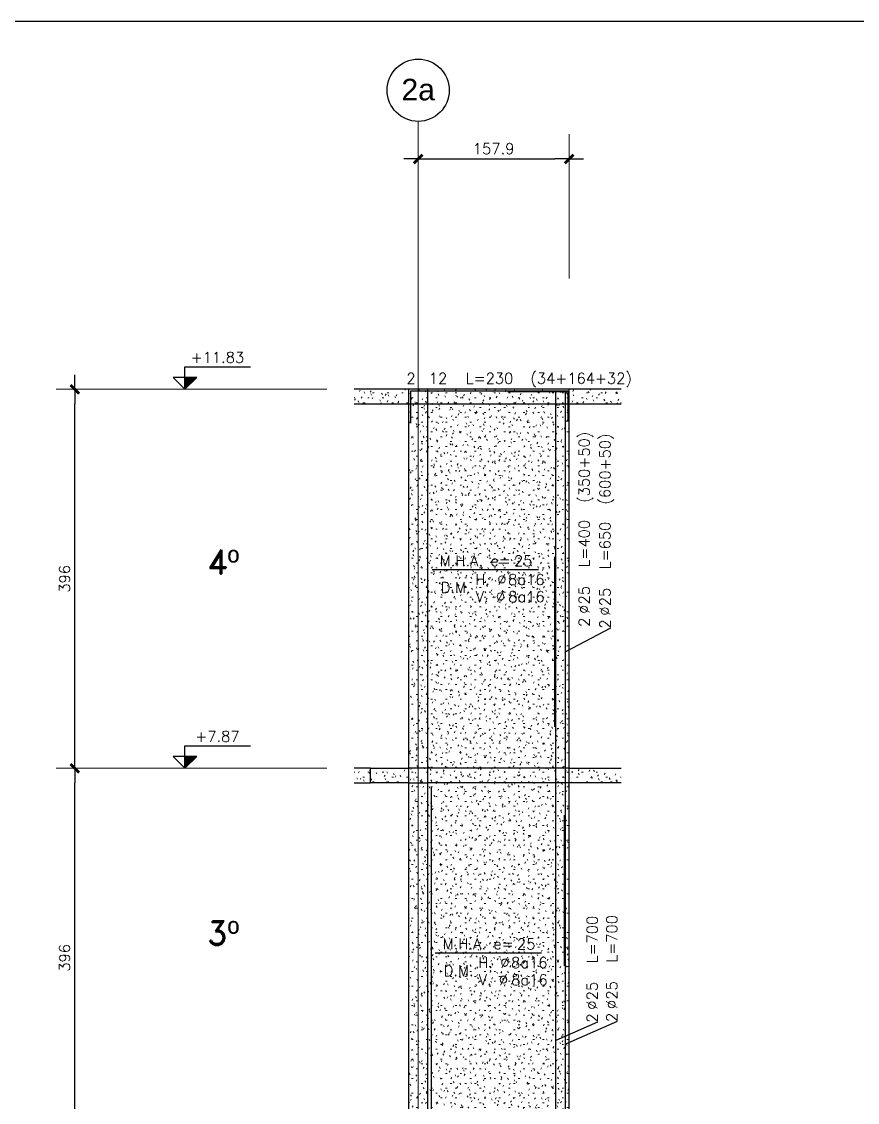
# Model space of a CAD drawing. Extents: x -58 to 5689, y 66 to 4123.
# Drawn here: x 1445 to 2319, y 2994 to 4123 of the extents above; entities that cross this region are included whole.
import ezdxf
from ezdxf.enums import TextEntityAlignment as Align

# ---------------------------------------------------------------- set-up
doc = ezdxf.new("R2010")
doc.units = 0
doc.header["$LTSCALE"] = 30
doc.header["$MEASUREMENT"] = 0
doc.linetypes.add('EJEEa$0$RLE-PROYECCION', pattern=[0.71438, 0.47625, -0.23813])
doc.layers.get('0').update_dxf_attribs({"linetype": 'CONTINUOUS'})
doc.layers.add('EJEEa$0$RLA-ACHURADO', color=30, linetype='EJEEa$0$RLE-PROYECCION', lineweight=15, transparency=0.7)
for name, color, linetype, lineweight in [('EJEEa$0$RLA-CONTORNO', 30, 'CONTINUOUS', 25), ('EJEEa$0$RLA-EJE', 3, 'CONTINUOUS', 25), ('EJEEa$0$RLA-EJES', 1, 'CONTINUOUS', 9), ('EJEEa$0$RLA-NIVEL-1', 1, 'CONTINUOUS', 9)]:
    doc.layers.add(name, color=color, linetype=linetype, lineweight=lineweight)
for name, color, linetype in [('EJEEa$0$RLA-FE', 7, 'CONTINUOUS'), ('EJEEa$0$RLA-TEXTOS2', 6, 'CONTINUOUS'), ('EJEEa$0$TEXTOS-FE', 9, 'CONTINUOUS'), ('EJEEa$0$TEXTOS1', 9, 'CONTINUOUS'), ('RLA-FORMATO', 7, 'CONTINUOUS')]:
    doc.layers.add(name, color=color, linetype=linetype)
doc.styles.add('EJEEa$0$Arial_1', font='arial.ttf', dxfattribs={"height": 22.5})
doc.styles.add('EJEEa$0$RomanD', font='romand__.ttf', dxfattribs={"height": 32.5})
doc.styles.add('EJEEa$0$ROMANS', font='romans.shx', dxfattribs={"height": 11.25})
doc.dimstyles.new('EJEEa$0$ING50', dxfattribs={"dimscale": 50, "dimtxt": 0.27, "dimasz": 0.3, "dimexe": 0, "dimexo": 0, "dimgap": 0.1, "dimtad": 1, "dimdec": 1, "dimzin": 12, "dimdsep": 46, "dimtxsty": 'EJEEa$0$ROMANS', "dimblk": 'EJEEa$0$TICK1', "dimblk1": 'EJEEa$0$TICK1', "dimblk2": 'EJEEa$0$TICK1', "dimcen": 0.09, "dimclrd": 2, "dimclre": 1, "dimclrt": 3, "dimadec": 0, "dimazin": 0, "dimtfac": 1, "dimtdec": 0, "dimtix": 1, "dimtmove": 2, "dimatfit": 3, "dimldrblk": 'EJEEa$0$TICK1', "dimfxl": 0, "dimfxlon": 1, "dimtolj": 1, "dimtzin": 0, "dimarcsym": 0})
pattern_1 = [(0, (-900.539, -323.827), (20.32, 5.08), [1.676, -13.564, 1.676, -13.564, -81.28]), (0, (-900.539, -323.827), (20.32, 5.08), [-30.48, 1.676, -28.804, 1.676, -13.564, -35.56]), (0, (-900.539, -323.827), (20.32, 5.08), [-76.2, 1.676, -8.484, 1.676, -23.724]), (120, (-892.919, -321.287), (-14.559409, 15.057636), [1.676, -13.564, 1.676, -13.564, -81.28]), (120, (-892.919, -321.287), (-14.559409, 15.057636), [-30.48, 1.676, -28.804, 1.676, -13.564, -35.56]), (120, (-892.919, -321.287), (-14.559409, 15.057636), [-76.2, 1.676, -8.484, 1.676, -23.724]), (240, (-890.379, -311.127), (-5.760591, -20.137636), [1.676, -13.564, 1.676, -13.564, -81.28]), (240, (-890.379, -311.127), (-5.760591, -20.137636), [-30.48, 1.676, -28.804, 1.676, -13.564, -35.56]), (240, (-890.379, -311.127), (-5.760591, -20.137636), [-76.2, 1.676, -8.484, 1.676, -23.724])]

# ---------------------------------------------------------------- blocks, each defined once
blk = doc.blocks.new('EJEEa$0$Grid - RLE-EJE-192293-EJE Ea')
at = {"layer": 'EJEEa$0$RLA-EJE'}
blk.add_circle((-974.3, 1495.5), 32.5, dxfattribs=at)
blk = doc.blocks.new('EJEEa$0$TICK1')
at = {"color": 2}
for points in [[(0, 0), (-1, 0)], [(0, 0), (1, 0)]]:
    blk.add_lwpolyline(points, dxfattribs=at)
at = {"color": 2, "const_width": 0.2}
blk.add_lwpolyline([(-0.3, -0.3), (0.3, 0.3)], dxfattribs=at)
blk = doc.blocks.new('EJEEa$0$DIMBLOCK5-EJE Ea')
at = {"color": 2, "lineweight": -2, "transparency": 16777216}
blk.add_line((-1333.4, 406), (-1333.4, 772), dxfattribs=at)
at = {"color": 2, "lineweight": -2, "transparency": 16777216, "xscale": 15, "yscale": 15, "zscale": 15}
for p, rotation in [((-1333.4, 787), 90), ((-1333.4, 391), 270)]:
    blk.add_blockref('EJEEa$0$TICK1', p, dxfattribs=dict(at, rotation=rotation))
at = {"color": 3, "transparency": 16777216, "insert": (-1344, 589), "char_height": 11.25, "attachment_point": 5, "rotation": 90, "style": 'EJEEa$0$ROMANS'}
blk.add_mtext('\\A1;396', dxfattribs=at)
blk = doc.blocks.new('EJEEa$0$DIMBLOCK6-EJE Ea')
at = {"color": 2, "lineweight": -2, "transparency": 16777216}
blk.add_line((-1333.4, 802), (-1333.4, 1168), dxfattribs=at)
at = {"color": 2, "lineweight": -2, "transparency": 16777216, "xscale": 15, "yscale": 15, "zscale": 15}
for p, rotation in [((-1333.4, 1183), 90), ((-1333.4, 787), 270)]:
    blk.add_blockref('EJEEa$0$TICK1', p, dxfattribs=dict(at, rotation=rotation))
at = {"color": 3, "transparency": 16777216, "insert": (-1344, 985), "char_height": 11.25, "attachment_point": 5, "rotation": 90, "style": 'EJEEa$0$ROMANS'}
blk.add_mtext('\\A1;396', dxfattribs=at)
blk = doc.blocks.new('EJEEa$0$DIMBLOCK9-EJE Ea')
at = {"color": 2, "lineweight": -2, "transparency": 16777216}
blk.add_line((-959.3, 1423.7), (-831.4, 1423.7), dxfattribs=at)
at = {"color": 2, "lineweight": -2, "transparency": 16777216, "xscale": 15, "yscale": 15, "zscale": 15, "rotation": 180}
blk.add_blockref('EJEEa$0$TICK1', (-974.3, 1423.7), dxfattribs=at)
at = {"color": 2, "lineweight": -2, "transparency": 16777216, "xscale": 15, "yscale": 15, "zscale": 15}
blk.add_blockref('EJEEa$0$TICK1', (-816.4, 1423.7), dxfattribs=at)
at = {"color": 3, "transparency": 16777216, "insert": (-895.4, 1434.4), "char_height": 11.25, "attachment_point": 5, "style": 'EJEEa$0$ROMANS'}
blk.add_mtext('\\A1;157.9', dxfattribs=at)
blk = doc.blocks.new('EJEEa$0$nivel-el')
blk.add_hatch(color=1).paths.add_polyline_path([(0, 0), (12.5, 12.5), (0, 12.5)])
at = {"color": 3}
blk.add_lwpolyline([(0, 0), (12.5, 12.5), (-12.5, 12.5), (0, 0), (0, 23.61), (68.35, 23.61)], dxfattribs=at)
blk.add_lwpolyline([(0, 0), (12.5, 12.5), (0, 12.5), (0, 0)])
at = {"color": 3, "style": 'EJEEa$0$ROMANS', "flags": 4}
blk.add_attdef('%%P0.00', text='', height=11.25, dxfattribs=at).set_placement((33.96, 27.67), align=Align.CENTER)
blk = doc.blocks.new('*U145')
at = {"layer": 'EJEEa$0$RLA-FE'}
for p, q in [((0, 0), (0, 0)), ((0, 0), (618.2, 0)), ((618.2, 0), (668.2, 0)), ((668.2, 0), (700, 0)), ((700, 0), (700, 0))]:
    blk.add_line(p, q, dxfattribs=at)
at = {"layer": 'EJEEa$0$RLA-FE', "color": 3, "style": 'EJEEa$0$ROMANS', "flags": 8}
for tag, p in [('F=', (479.1, -54.3)), ('NUM', (493.5, -54.3))]:
    blk.add_attdef(tag, text='', height=11.2, dxfattribs=at).set_placement(p, align=Align.RIGHT)
at = {"layer": 'EJEEa$0$RLA-FE', "color": 3, "style": 'EJEEa$0$ROMANS'}
for tag, p, flags in [('PHI', (497.4, -54), 12), ('DIAM', (507.3, -54.3), 12), ('MINUS', (529.3, -54.3), 13), ('MARK', (542.7, -54.3), 13), ('TEXTO_FE1', (546, -54.3), 8), ('TEXTO_FE2', (613.5, -54.2), 8), ('TIPO', (348.8, -57.9), 13), ('NVECES', (334.9, -76.9), 13), ('NUMFE', (338.9, -96.6), 13), ('CAPA', (347.1, -115.7), 13), ('DESPLAZA', (277.2, -134.2), 13), ('ESPACIO', (283.2, -152.5), 13), ('CANT', (297.1, -171.3), 13)]:
    blk.add_attdef(tag, p, '', height=11.2, dxfattribs=dict(at, flags=flags))
blk = doc.blocks.new('*U136')
at = {"layer": 'EJEEa$0$RLA-FE'}
for p, q in [((600, 0), (600, 50)), ((0, 0), (0, 0)), ((0, 0), (518.2, 0)), ((518.2, 0), (568.2, 0)), ((568.2, 0), (600, 0))]:
    blk.add_line(p, q, dxfattribs=at)
at = {"layer": 'EJEEa$0$RLA-FE', "color": 3, "style": 'EJEEa$0$ROMANS', "flags": 8}
for tag, p in [('F=', (347.7, -47.1)), ('NUM', (362.1, -47.1))]:
    blk.add_attdef(tag, text='', height=11.2, dxfattribs=at).set_placement(p, align=Align.RIGHT)
at = {"layer": 'EJEEa$0$RLA-FE', "color": 3, "style": 'EJEEa$0$ROMANS'}
for tag, p, flags in [('PHI', (366, -46.9), 12), ('DIAM', (375.8, -47.1), 12), ('MINUS', (397.8, -47.1), 13), ('MARK', (411.2, -47.1), 13), ('TEXTO_FE1', (414.5, -47.1), 8), ('TEXTO_FE2', (482.1, -47.1), 8), ('TIPO', (298.8, -57.9), 13), ('NVECES', (284.9, -76.9), 13), ('NUMFE', (288.9, -96.6), 13), ('CAPA', (297.1, -115.7), 13), ('DESPLAZA', (277.2, -134.2), 13), ('ESPACIO', (283.2, -152.5), 13), ('CANT', (297.1, -171.3), 13)]:
    blk.add_attdef(tag, p, '', height=11.2, dxfattribs=dict(at, flags=flags))
blk = doc.blocks.new('*U137')
at = {"layer": 'EJEEa$0$RLA-FE', "color": 6}
blk.add_line((0, 1), (157.5, 1), dxfattribs=at)
at = {"layer": 'EJEEa$0$RLA-FE', "color": 3, "style": 'EJEEa$0$ROMANS', "flags": 8}
for tag, p in [('(', (64.4, 9.1)), ('EMP', (83.4, 9.1)), (')', (102.7, 9.1))]:
    blk.add_attdef(tag, text='', height=11.2, dxfattribs=at).set_placement(p, align=Align.CENTER)
blk = doc.blocks.new('*U143')
at = {"layer": 'EJEEa$0$RLA-FE'}
for p, q in [((0, 0), (0, 0)), ((0, 0), (718.2, 0)), ((718.2, 0), (768.2, 0)), ((768.2, 0), (800, 0)), ((800, 0), (800, 0))]:
    blk.add_line(p, q, dxfattribs=at)
at = {"layer": 'EJEEa$0$RLA-FE', "color": 3, "style": 'EJEEa$0$ROMANS', "flags": 8}
for tag, p in [('F=', (308.4, -43.7)), ('NUM', (322.8, -43.7))]:
    blk.add_attdef(tag, text='', height=11.2, dxfattribs=at).set_placement(p, align=Align.RIGHT)
at = {"layer": 'EJEEa$0$RLA-FE', "color": 3, "style": 'EJEEa$0$ROMANS'}
for tag, p, flags in [('PHI', (326.7, -43.5), 12), ('DIAM', (336.6, -43.7), 12), ('MINUS', (358.6, -43.7), 13), ('MARK', (372, -43.7), 13), ('TEXTO_FE1', (375.3, -43.7), 8), ('TEXTO_FE2', (442.8, -43.7), 8), ('TIPO', (398.8, -57.9), 13), ('NVECES', (384.9, -76.9), 13), ('NUMFE', (388.9, -96.6), 13), ('CAPA', (397.1, -115.7), 13), ('DESPLAZA', (277.2, -134.2), 13), ('ESPACIO', (283.2, -152.5), 13), ('CANT', (297.1, -171.3), 13)]:
    blk.add_attdef(tag, p, '', height=11.2, dxfattribs=dict(at, flags=flags))
blk = doc.blocks.new('*U138')
at = {"layer": 'EJEEa$0$RLA-FE'}
for p, q in [((350, 0), (350, 50)), ((0, 0), (0, 0)), ((0, 0), (268.2, 0)), ((268.2, 0), (318.2, 0)), ((318.2, 0), (350, 0))]:
    blk.add_line(p, q, dxfattribs=at)
at = {"layer": 'EJEEa$0$RLA-FE', "color": 3, "style": 'EJEEa$0$ROMANS', "flags": 8}
for tag, p in [('F=', (99.5, -35.3)), ('NUM', (113.9, -35.3))]:
    blk.add_attdef(tag, text='', height=11.2, dxfattribs=at).set_placement(p, align=Align.RIGHT)
at = {"layer": 'EJEEa$0$RLA-FE', "color": 3, "style": 'EJEEa$0$ROMANS'}
for tag, p, flags in [('PHI', (117.8, -35.1), 12), ('DIAM', (127.7, -35.3), 12), ('MINUS', (149.7, -35.3), 13), ('MARK', (163.1, -35.3), 13), ('TEXTO_FE1', (166.4, -35.3), 8), ('TEXTO_FE2', (233.9, -35.3), 8), ('TIPO', (173.8, -57.9), 13), ('NVECES', (159.9, -76.9), 13), ('NUMFE', (163.9, -96.6), 13), ('CAPA', (172.1, -115.7), 13), ('DESPLAZA', (277.2, -134.2), 13), ('ESPACIO', (283.2, -152.5), 13), ('CANT', (297.1, -171.3), 13)]:
    blk.add_attdef(tag, p, '', height=11.2, dxfattribs=dict(at, flags=flags))
blk = doc.blocks.new('*U139')
at = {"layer": 'EJEEa$0$RLA-FE', "color": 6}
blk.add_line((0, 1), (177.5, 1), dxfattribs=at)
at = {"layer": 'EJEEa$0$RLA-FE', "color": 3, "style": 'EJEEa$0$ROMANS', "flags": 8}
for tag, p in [('(', (74.4, 9.1)), ('EMP', (93.4, 9.1)), (')', (112.7, 9.1))]:
    blk.add_attdef(tag, text='', height=11.2, dxfattribs=at).set_placement(p, align=Align.CENTER)
blk = doc.blocks.new('*U146')
at = {"layer": 'EJEEa$0$RLA-FE'}
for p, q in [((0, 0), (0, 0)), ((0, 0), (918.2, 0)), ((918.2, 0), (968.2, 0)), ((968.2, 0), (1000, 0)), ((1000, 0), (1000, 0))]:
    blk.add_line(p, q, dxfattribs=at)
at = {"layer": 'EJEEa$0$RLA-FE', "color": 3, "style": 'EJEEa$0$ROMANS', "flags": 8}
for tag, p in [('F=', (361.1, 38.1)), ('NUM', (375.5, 38.1))]:
    blk.add_attdef(tag, text='', height=11.2, dxfattribs=at).set_placement(p, align=Align.RIGHT)
at = {"layer": 'EJEEa$0$RLA-FE', "color": 3, "style": 'EJEEa$0$ROMANS'}
for tag, p, flags in [('PHI', (379.4, 38.3), 14), ('DIAM', (389.3, 38.1), 12), ('MINUS', (411.3, 38.1), 13), ('MARK', (424.7, 38.1), 13), ('TEXTO_FE1', (428, 38.1), 8), ('TEXTO_FE2', (495.5, 38.1), 8), ('TIPO', (498.8, -75.8), 13), ('NVECES', (484.9, -94.7), 13), ('NUMFE', (488.9, -114.5), 13), ('CAPA', (497.1, -133.6), 13), ('DESPLAZA', (278.3, -151.6), 13), ('ESPACIO', (284.4, -170), 13), ('CANT', (298.2, -188.8), 13)]:
    blk.add_attdef(tag, p, '', height=11.2, dxfattribs=dict(at, flags=flags))
blk = doc.blocks.new('*U142')
at = {"layer": 'EJEEa$0$RLA-FE'}
for p, q in [((0, -34), (0, 0)), ((0, 0), (82.2, 0)), ((82.2, 0), (132.2, 0)), ((132.2, 0), (164, 0)), ((164, 0), (164, -32))]:
    blk.add_line(p, q, dxfattribs=at)
at = {"layer": 'EJEEa$0$RLA-FE', "color": 3, "style": 'EJEEa$0$ROMANS', "flags": 8}
for tag, p in [('F=', (-9.6, 7.3)), ('NUM', (4.8, 7.3))]:
    blk.add_attdef(tag, text='', height=11.2, dxfattribs=at).set_placement(p, align=Align.RIGHT)
at = {"layer": 'EJEEa$0$RLA-FE', "color": 3, "style": 'EJEEa$0$ROMANS'}
for tag, p, flags in [('PHI', (8.7, 7.5), 14), ('DIAM', (18.6, 7.3), 12), ('MINUS', (40.6, 7.3), 13), ('MARK', (54, 7.3), 13), ('TEXTO_FE1', (57.3, 7.3), 8), ('TEXTO_FE2', (124.8, 7.3), 8), ('TIPO', (80.8, -75.8), 13), ('NVECES', (66.9, -94.7), 13), ('NUMFE', (70.9, -114.5), 13), ('CAPA', (79.1, -133.6), 13), ('DESPLAZA', (278.3, -151.6), 13), ('ESPACIO', (284.4, -170), 13), ('CANT', (298.2, -188.8), 13)]:
    blk.add_attdef(tag, p, '', height=11.2, dxfattribs=dict(at, flags=flags))
blk = doc.blocks.new('*U159')
at = {"layer": 'EJEEa$0$TEXTOS1', "color": 5}
blk.add_line((-55.6, 0), (55.6, 0), dxfattribs=at)
at = {"layer": 'EJEEa$0$TEXTOS-FE', "color": 9, "style": 'EJEEa$0$ROMANS'}
for s, p in [('H. %%C', (5.9, -16)), ('D.M.', (-30.8, -24.4)), ('V. %%C', (5.4, -33.8))]:
    blk.add_text(s, height=11.25, dxfattribs=at).set_placement(p, align=Align.CENTER)
at = {"layer": 'EJEEa$0$TEXTOS-FE', "color": 9, "style": 'EJEEa$0$ROMANS', "flags": 12}
for tag, p in [('MALLA_2', (23.9, -16.1)), ('MALLA_3', (24, -34))]:
    blk.add_attdef(tag, p, '', height=11.2, dxfattribs=at)
at = {"layer": 'EJEEa$0$TEXTOS1', "color": 9, "style": 'EJEEa$0$ROMANS'}
blk.add_text('M.H.A. e=', height=11.25, dxfattribs=at).set_placement((-10.5, 3.6), align=Align.CENTER)
at = {"layer": 'EJEEa$0$TEXTOS1', "color": 9, "style": 'EJEEa$0$ROMANS', "flags": 12}
blk.add_attdef('ESPESOR', (30.1, 3.4), '', height=11.2, dxfattribs=at)
blk = doc.blocks.new('EJEEa')
at = {"layer": 'EJEEa$0$RLA-ACHURADO'}
h = blk.add_hatch(dxfattribs=at)
h.set_pattern_fill('SAND - DENSE', color=256, style=0, pattern_type=2)
h.set_pattern_definition(pattern_1)
h.paths.add_polyline_path([(-1041.24, 1168), (-762.02, 1168), (-762.02, 1183), (-1041.24, 1183)], flags=0)
h = blk.add_hatch(dxfattribs=at)
h.set_pattern_fill('SAND - DENSE', color=256, style=0, pattern_type=2)
h.set_pattern_definition(pattern_1)
h.paths.add_polyline_path([(-964.32, 787), (-964.32, 1183), (-984.32, 1183), (-984.32, 787)], flags=0)
h = blk.add_hatch(dxfattribs=at)
h.set_pattern_fill('SAND - DENSE', color=256, style=0, pattern_type=2)
h.set_pattern_definition(pattern_1)
h.paths.add_polyline_path([(-964.32, 787), (-816.44, 787), (-816.44, 1168), (-964.32, 1168)], flags=0)
h = blk.add_hatch(dxfattribs=at)
h.set_pattern_fill('SAND - DENSE', color=256, style=0, pattern_type=2)
h.set_pattern_definition(pattern_1)
h.paths.add_polyline_path([(-964.32, 772), (-964.32, 787), (-984.32, 787), (-984.32, 772)], flags=0)
h.paths.add_polyline_path([(-1024.27, 772), (-1024.27, 787), (-1041.24, 787), (-1041.24, 772)], flags=0)
h = blk.add_hatch(dxfattribs=at)
h.set_pattern_fill('SAND - DENSE', color=256, style=0, pattern_type=2)
h.set_pattern_definition(pattern_1)
h.paths.add_polyline_path([(-1024.27, 772), (-984.32, 772), (-984.32, 787), (-1024.27, 787)], flags=0)
h = blk.add_hatch(dxfattribs=at)
h.set_pattern_fill('SAND - DENSE', color=256, style=0, pattern_type=2)
h.set_pattern_definition(pattern_1)
h.paths.add_polyline_path([(-964.32, 391), (-964.32, 787), (-984.32, 787), (-984.32, 391)], flags=0)
h = blk.add_hatch(dxfattribs=at)
h.set_pattern_fill('SAND - DENSE', color=256, style=0, pattern_type=2)
h.set_pattern_definition(pattern_1)
h.paths.add_polyline_path([(-816.44, 391), (-816.44, 787), (-964.32, 787), (-964.32, 391)], flags=0)
h = blk.add_hatch(dxfattribs=at)
h.set_pattern_fill('SAND - DENSE', color=256, style=0, pattern_type=2)
h.set_pattern_definition(pattern_1)
h.paths.add_polyline_path([(-964.32, 772), (-762.02, 772), (-762.02, 787), (-964.32, 787)], flags=0)
at = {"layer": 'EJEEa$0$RLA-CONTORNO'}
for p, q in [((-762.02, 1183), (-1041.24, 1183)), ((-984.32, 1183), (-984.32, 772)), ((-964.32, -857), (-964.32, 1183)), ((-816.44, 1168), (-816.44, 1183)), ((-1041.24, 1168), (-762.02, 1168)), ((-816.44, -797), (-816.44, 1168)), ((-1024.27, 787), (-1041.24, 787)), ((-1024.27, 772), (-1024.27, 787)), ((-1024.27, 787), (-984.32, 787)), ((-984.32, 787), (-984.32, -857)), ((-964.32, 787), (-984.32, 787)), ((-816.44, 787), (-964.32, 787)), ((-816.44, 787), (-762.02, 787)), ((-1041.24, 772), (-1024.27, 772)), ((-984.32, 772), (-1024.27, 772)), ((-984.32, 772), (-964.32, 772)), ((-762.02, 772), (-964.32, 772))]:
    blk.add_line(p, q, dxfattribs=at)
at = {"layer": 'EJEEa$0$RLA-CONTORNO', "color": 2}
for p, q in [((-773.32, 933.47), (-820.44, 908.7)), ((-786.75, 521.74), (-830.44, 502.69)), ((-766.18, 522.44), (-820.44, 498.78))]:
    blk.add_line(p, q, dxfattribs=at)
at = {"layer": 'EJEEa$0$RLA-EJES'}
for p, q in [((-974.32, -996.18), (-974.32, 1463)), ((-816.44, 1298.73), (-816.44, 1449.68))]:
    blk.add_line(p, q, dxfattribs=at)
at = {"layer": 'EJEEa$0$RLA-NIVEL-1'}
for p, q in [((-1352.89, 1183), (-1069.97, 1183)), ((-1352.89, 787), (-1069.97, 787))]:
    blk.add_line(p, q, dxfattribs=at)
ref = blk.add_blockref('EJEEa$0$nivel-el', (-1218.15, 1183))
ref.add_attrib('%%P0.00', '+11.83', dxfattribs={"color": 3, "height": 11.25, "style": 'EJEEa$0$ROMANS'}).set_placement((-1184.19, 1210.67), align=Align.CENTER)
ref = blk.add_blockref('*U159', (-904.2, 994.67))
ref.add_attrib('ESPESOR', '25', (-874.15, 998.11), dxfattribs={"layer": 'EJEEa$0$TEXTOS1', "color": 9, "height": 11.25, "style": 'EJEEa$0$ROMANS'})
ref.add_attrib('MALLA_2', '8a16', (-880.29, 978.59), dxfattribs={"layer": 'EJEEa$0$TEXTOS-FE', "color": 9, "height": 11.25, "style": 'EJEEa$0$ROMANS'})
ref.add_attrib('MALLA_3', '8a16', (-880.16, 960.69), dxfattribs={"layer": 'EJEEa$0$TEXTOS-FE', "color": 9, "height": 11.25, "style": 'EJEEa$0$ROMANS'})
ref = blk.add_blockref('EJEEa$0$nivel-el', (-1218.15, 787))
ref.add_attrib('%%P0.00', '+7.87', dxfattribs={"color": 3, "height": 11.25, "style": 'EJEEa$0$ROMANS'}).set_placement((-1184.19, 814.67), align=Align.CENTER)
ref = blk.add_blockref('*U159', (-901.1, 594.38))
ref.add_attrib('ESPESOR', '25', (-871.04, 597.82), dxfattribs={"layer": 'EJEEa$0$TEXTOS1', "color": 9, "height": 11.25, "style": 'EJEEa$0$ROMANS'})
ref.add_attrib('MALLA_2', '8a16', (-877.19, 578.3), dxfattribs={"layer": 'EJEEa$0$TEXTOS-FE', "color": 9, "height": 11.25, "style": 'EJEEa$0$ROMANS'})
ref.add_attrib('MALLA_3', '8a16', (-877.06, 560.4), dxfattribs={"layer": 'EJEEa$0$TEXTOS-FE', "color": 9, "height": 11.25, "style": 'EJEEa$0$ROMANS'})
at = {"layer": 'EJEEa$0$RLA-EJE'}
blk.add_blockref('EJEEa$0$Grid - RLE-EJE-192293-EJE Ea', (0, 0), dxfattribs=at)
at = {"layer": 'EJEEa$0$RLA-FE'}
ref = blk.add_blockref('*U142', (-981.82, 1181.49), dxfattribs=at)
ref.add_attrib('DIAM', '12', (-963.22, 1188.81), dxfattribs={"color": 3, "height": 11.25, "style": 'EJEEa$0$ROMANS'})
ref.add_attrib('NUM', '2', dxfattribs={"color": 3, "height": 11.25, "style": 'EJEEa$0$ROMANS'}).set_placement((-976.97, 1188.81), align=Align.RIGHT)
ref.add_attrib('TEXTO_FE1', 'L=230', (-924.5, 1188.81), dxfattribs={"color": 3, "height": 11.25, "style": 'EJEEa$0$ROMANS'})
ref.add_attrib('TEXTO_FE2', '(34+164+32)', (-856.98, 1188.83), dxfattribs={"color": 3, "height": 11.25, "style": 'EJEEa$0$ROMANS'})
ref = blk.add_blockref('*U138', (-830.44, 830.5), dxfattribs=dict(at, rotation=90))
ref.add_attrib('DIAM', '25', (-795.14, 958.16), dxfattribs={"color": 3, "height": 11.25, "rotation": 90, "style": 'EJEEa$0$ROMANS'})
ref.add_attrib('NUM', '2', dxfattribs={"color": 3, "height": 11.25, "rotation": 90, "style": 'EJEEa$0$ROMANS'}).set_placement((-795.14, 944.4), align=Align.RIGHT)
ref.add_attrib('TEXTO_FE1', 'L=400', (-795.14, 996.87), dxfattribs={"color": 3, "height": 11.25, "rotation": 90, "style": 'EJEEa$0$ROMANS'})
ref.add_attrib('TEXTO_FE2', '(350+50)', (-795.16, 1064.39), dxfattribs={"color": 3, "height": 11.25, "rotation": 90, "style": 'EJEEa$0$ROMANS'})
ref.add_attrib('PHI', '%%C', (-795.35, 948.3), dxfattribs={"color": 3, "height": 11.25, "rotation": 90, "style": 'EJEEa$0$ROMANS'})
ref = blk.add_blockref('*U136', (-820.44, 580.5), dxfattribs=dict(at, rotation=90))
ref.add_attrib('DIAM', '25', (-773.32, 956.33), dxfattribs={"color": 3, "height": 11.25, "rotation": 90, "style": 'EJEEa$0$ROMANS'})
ref.add_attrib('NUM', '2', dxfattribs={"color": 3, "height": 11.25, "rotation": 90, "style": 'EJEEa$0$ROMANS'}).set_placement((-773.32, 942.58), align=Align.RIGHT)
ref.add_attrib('TEXTO_FE1', 'L=650', (-773.32, 995.04), dxfattribs={"color": 3, "height": 11.25, "rotation": 90, "style": 'EJEEa$0$ROMANS'})
ref.add_attrib('TEXTO_FE2', '(600+50)', (-773.34, 1062.56), dxfattribs={"color": 3, "height": 11.25, "rotation": 90, "style": 'EJEEa$0$ROMANS'})
ref.add_attrib('PHI', '%%C', (-773.54, 946.47), dxfattribs={"color": 3, "height": 11.25, "rotation": 90, "style": 'EJEEa$0$ROMANS'})
at = {"layer": 'EJEEa$0$RLA-FE', "rotation": 90}
for name, p in [('*U139', (-830.44, 830.5)), ('*U137', (-820.44, 580.5))]:
    blk.add_blockref(name, p, dxfattribs=at)
at = {"layer": 'EJEEa$0$RLA-FE'}
ref = blk.add_blockref('*U143', (-830.44, 208), dxfattribs=dict(at, rotation=90))
ref.add_attrib('DIAM', '25', (-786.75, 544.6), dxfattribs={"color": 3, "height": 11.25, "rotation": 90, "style": 'EJEEa$0$ROMANS'})
ref.add_attrib('NUM', '2', dxfattribs={"color": 3, "height": 11.25, "rotation": 90, "style": 'EJEEa$0$ROMANS'}).set_placement((-786.75, 530.85), align=Align.RIGHT)
ref.add_attrib('TEXTO_FE1', 'L=700', (-786.75, 583.31), dxfattribs={"color": 3, "height": 11.25, "rotation": 90, "style": 'EJEEa$0$ROMANS'})
ref.add_attrib('PHI', '%%C', (-786.96, 534.74), dxfattribs={"color": 3, "height": 11.25, "rotation": 90, "style": 'EJEEa$0$ROMANS'})
ref = blk.add_blockref('*U146', (-960.32, -232), dxfattribs=dict(at, rotation=90))
ref.add_attrib('DIAM', '28', (-998.41, 157.25), dxfattribs={"color": 3, "height": 11.25, "rotation": 90, "style": 'EJEEa$0$ROMANS'})
ref.add_attrib('NUM', '2', dxfattribs={"color": 3, "height": 11.25, "rotation": 90, "style": 'EJEEa$0$ROMANS'}).set_placement((-998.41, 143.5), align=Align.RIGHT)
ref.add_attrib('TEXTO_FE1', 'L=1000', (-998.41, 195.96), dxfattribs={"color": 3, "height": 11.25, "rotation": 90, "style": 'EJEEa$0$ROMANS'})
ref = blk.add_blockref('*U145', (-820.44, 38), dxfattribs=dict(at, rotation=90))
ref.add_attrib('DIAM', '25', (-766.18, 545.3), dxfattribs={"color": 3, "height": 11.25, "rotation": 90, "style": 'EJEEa$0$ROMANS'})
ref.add_attrib('NUM', '2', dxfattribs={"color": 3, "height": 11.25, "rotation": 90, "style": 'EJEEa$0$ROMANS'}).set_placement((-766.18, 531.55), align=Align.RIGHT)
ref.add_attrib('TEXTO_FE1', 'L=700', (-766.18, 584.01), dxfattribs={"color": 3, "height": 11.25, "rotation": 90, "style": 'EJEEa$0$ROMANS'})
ref.add_attrib('PHI', '%%C', (-766.4, 535.44), dxfattribs={"color": 3, "height": 11.25, "rotation": 90, "style": 'EJEEa$0$ROMANS'})
at = {"layer": 'EJEEa$0$RLA-EJE', "color": 5, "insert": (-974.32, 1507.45), "char_height": 22.5, "width": 41.8704, "attachment_point": 2, "line_spacing_factor": 0.941778, "style": 'EJEEa$0$Arial_1'}
blk.add_mtext('2a', dxfattribs=at)
at = {"layer": 'EJEEa$0$RLA-TEXTOS2', "color": 5, "char_height": 25, "attachment_point": 5, "line_spacing_factor": 0.941778, "style": 'EJEEa$0$RomanD'}
for s, insert, width in [('4º', (-1178.18, 1002.65), 69.2039), ('3º', (-1178.18, 614.83), 65.6873)]:
    blk.add_mtext(s, dxfattribs=dict(at, insert=insert, width=width))
dim = blk.add_linear_dim(base=(-816.44, 1423.73), p1=(-974.32, 1405.67), p2=(-816.44, 1298.73), dimstyle='EJEEa$0$ING50')
dim.commit()
dim.dimension.update_dxf_attribs({"geometry": 'EJEEa$0$DIMBLOCK9-EJE Ea', "text_midpoint": (-895.38, 1434.35)})
for base, p1, p2, picture, middle in [((-1333.42, 1183), (-1338.42, 787), (-1338.42, 1183), 'EJEEa$0$DIMBLOCK6-EJE Ea', (-1344.05, 985)), ((-1333.42, 787), (-1338.42, 391), (-1338.42, 787), 'EJEEa$0$DIMBLOCK5-EJE Ea', (-1344.05, 589))]:
    dim = blk.add_linear_dim(base=base, p1=p1, p2=p2, angle=90, dimstyle='EJEEa$0$ING50')
    dim.commit()
    dim.dimension.update_dxf_attribs({"geometry": picture, "text_midpoint": middle})

msp = doc.modelspace()

# ---------------------------------------------------------------- linework, layer by layer
at = {"layer": 'RLA-FORMATO', "color": 6, "linetype": 'Continuous'}
msp.add_line((5686.9, 4123.1), (-58.1, 4123.1), dxfattribs=at)

# ---------------------------------------------------------------- block references
msp.add_blockref('EJEEa', (2834.2, 2555.9))

doc.saveas('drawing.dxf')
